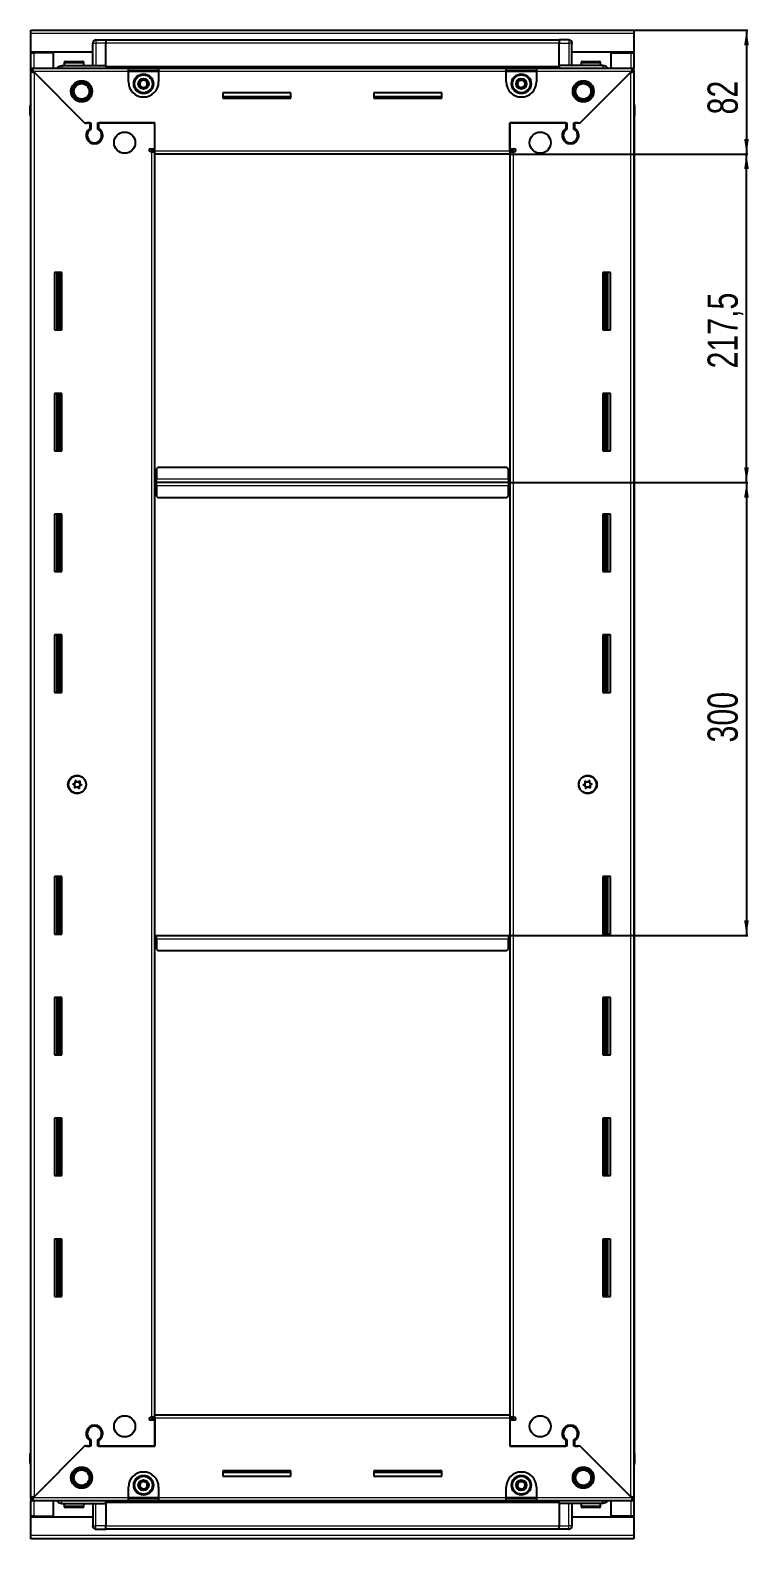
# Model space of a CAD drawing. Header units: millimetres. Extents: x 964 to 3696, y -1459 to 1339.
# Drawn here: x 3220 to 3696, y 194 to 1193 of the extents above; entities that cross this region are included whole.
import ezdxf

# ---------------------------------------------------------------- set-up
doc = ezdxf.new("R2010")
doc.units = ezdxf.units.MM
doc.layers.add('FORMAT', color=7, linetype='Continuous')
doc.styles.add('SLDTEXTSTYLE0', font='TXT', dxfattribs={"width": 0.75})
doc.dimstyles.new('SLDDIMSTYLE0', dxfattribs={"dimtxt": 20, "dimasz": 10, "dimexe": 0, "dimexo": 0.0625, "dimgap": 5, "dimtad": 2, "dimdec": 1, "dimrnd": 1e-09, "dimzin": 12, "dimdsep": 46, "dimtxsty": 'SLDTEXTSTYLE0', "dimsah": 1, "dimcen": 0.09, "dimadec": 0, "dimazin": 3, "dimtfac": 1, "dimtofl": 0, "dimtmove": 0, "dimatfit": 3, "dimfxl": 0, "dimfrac": 2, "dimtolj": 1, "dimtzin": 12, "dimarcsym": 0})

# ---------------------------------------------------------------- blocks, each defined once
blk = doc.blocks.new('_D_6')
at = {"layer": 'FORMAT'}
for p, q in [((3619.56, 1193.07), (3695.05, 1193.07)), ((3694.05, 1193.07), (3694.05, 1111.07)), ((3537.56, 1111.07), (3695.05, 1111.07))]:
    blk.add_line(p, q, dxfattribs=at)
for points in [[(3694.05, 1193.07), (3692.51, 1183.07), (3695.59, 1183.07)], [(3694.05, 1111.07), (3695.59, 1121.07), (3692.51, 1121.07)]]:
    blk.add_solid(points, dxfattribs=at)
at = {"layer": 'FORMAT', "insert": (3668.27, 1137.29), "char_height": 20, "attachment_point": 1, "rotation": 90, "style": 'SLDTEXTSTYLE0'}
blk.add_mtext('82', dxfattribs=at)
blk = doc.blocks.new('_D_7')
at = {"layer": 'FORMAT'}
for p, q in [((3537.56, 1111.07), (3695.05, 1111.07)), ((3694.05, 893.57), (3694.05, 1111.07)), ((3536.56, 893.57), (3695.05, 893.57))]:
    blk.add_line(p, q, dxfattribs=at)
for points in [[(3694.05, 1111.07), (3692.51, 1101.07), (3695.59, 1101.07)], [(3694.05, 893.57), (3695.59, 903.57), (3692.51, 903.57)]]:
    blk.add_solid(points, dxfattribs=at)
at = {"layer": 'FORMAT', "insert": (3668.27, 969.07), "char_height": 20, "attachment_point": 1, "rotation": 90, "style": 'SLDTEXTSTYLE0'}
blk.add_mtext('217,5', dxfattribs=at)
blk = doc.blocks.new('_D_8')
at = {"layer": 'FORMAT'}
for p, q in [((3536.56, 893.57), (3695.05, 893.57)), ((3694.05, 893.57), (3694.05, 593.57)), ((3536.56, 593.57), (3695.05, 593.57))]:
    blk.add_line(p, q, dxfattribs=at)
for points in [[(3694.05, 893.57), (3692.51, 883.57), (3695.59, 883.57)], [(3694.05, 593.57), (3695.59, 603.57), (3692.51, 603.57)]]:
    blk.add_solid(points, dxfattribs=at)
at = {"layer": 'FORMAT', "insert": (3668.27, 721.4), "char_height": 20, "attachment_point": 1, "rotation": 90, "style": 'SLDTEXTSTYLE0'}
blk.add_mtext('300', dxfattribs=at)

msp = doc.modelspace()

# ---------------------------------------------------------------- linework, layer by layer
at = {"color": 7, "linetype": 'Continuous', "lineweight": 25}
for p, q in [((3220.55, 1193.07), (3619.55, 1193.07)), ((3220.55, 1190.97), (3220.55, 1193.07)), ((3220.55, 1178.57), (3220.55, 1190.97)), ((3619.55, 1193.07), (3619.55, 1190.97)), ((3619.55, 1190.97), (3619.55, 1178.57)), ((3261.55, 1169.57), (3261.55, 1184.57)), ((3262.23, 1186.07), (3262.22, 1186.07)), ((3263.55, 1186.57), (3270.05, 1186.57)), ((3263.55, 1186.57), (3270.05, 1186.57)), ((3270.05, 1186.57), (3270.05, 1186.57)), ((3270.05, 1186.57), (3270.05, 1186.57)), ((3270.05, 1186.57), (3270.05, 1184.57)), ((3570.05, 1186.42), (3270.05, 1186.42)), ((3270.05, 1169.57), (3270.05, 1184.57)), ((3570.05, 1186.57), (3570.05, 1186.57)), ((3576.55, 1186.57), (3570.05, 1186.57)), ((3576.55, 1186.57), (3570.05, 1186.57)), ((3570.05, 1186.57), (3570.05, 1184.57)), ((3570.05, 1169.57), (3570.05, 1184.57)), ((3578.55, 1184.57), (3578.55, 1184.57)), ((3578.55, 1169.57), (3578.55, 1184.57)), ((3261.55, 1178.57), (3220.55, 1178.57)), ((3220.55, 1178.07), (3220.55, 1178.57)), ((3220.55, 1178.07), (3222.65, 1178.07)), ((3220.55, 1167.82), (3220.55, 1178.07)), ((3222.05, 1178.07), (3222.05, 1178.57)), ((3235.55, 1178.07), (3222.65, 1178.07)), ((3235.55, 1167.82), (3235.55, 1178.07)), ((3241.05, 1169.57), (3270.05, 1169.57)), ((3242.55, 1171.47), (3242.55, 1169.57)), ((3243.35, 1172.27), (3254.75, 1172.27)), ((3255.55, 1169.57), (3255.55, 1171.47)), ((3270.05, 1169.57), (3270.05, 1169.07)), ((3599.05, 1169.57), (3570.05, 1169.57)), ((3570.05, 1169.57), (3570.05, 1169.07)), ((3619.55, 1178.57), (3578.55, 1178.57)), ((3584.55, 1171.47), (3584.55, 1169.57)), ((3585.35, 1172.27), (3596.75, 1172.27)), ((3597.55, 1169.57), (3597.55, 1171.47)), ((3604.55, 1178.07), (3617.45, 1178.07)), ((3604.55, 1167.82), (3604.55, 1178.07)), ((3617.45, 1178.07), (3619.55, 1178.07)), ((3618.05, 1178.07), (3618.05, 1178.57)), ((3619.55, 1178.07), (3619.55, 1178.57)), ((3619.55, 1178.07), (3619.55, 1167.82)), ((3220.55, 1166.32), (3220.55, 1167.82)), ((3220.55, 1167.82), (3221.55, 1167.82)), ((3220.55, 1165.82), (3220.55, 1166.32)), ((3220.55, 1166.32), (3221.55, 1166.32)), ((3220.55, 221.32), (3220.55, 1165.82)), ((3222.05, 1165.82), (3220.55, 1165.82)), ((3221.55, 1167.82), (3285.05, 1167.82)), ((3221.55, 1166.32), (3221.55, 1167.82)), ((3222.15, 1165.72), (3256.05, 1131.82)), ((3256.75, 1131.12), (3222.65, 1165.22)), ((3270.05, 1168.42), (3570.05, 1168.42)), ((3285.05, 1165.72), (3285.05, 1167.82)), ((3285.05, 1167.82), (3305.05, 1167.82)), ((3285.05, 1166.32), (3305.05, 1166.32)), ((3285.05, 1158.82), (3285.05, 1165.72)), ((3305.05, 1167.82), (3535.05, 1167.82)), ((3305.05, 1167.82), (3305.05, 1165.72)), ((3305.05, 1165.72), (3305.05, 1158.82)), ((3535.05, 1165.72), (3535.05, 1167.82)), ((3535.05, 1167.82), (3555.05, 1167.82)), ((3535.05, 1166.32), (3555.05, 1166.32)), ((3535.05, 1158.82), (3535.05, 1165.72)), ((3555.05, 1167.82), (3618.55, 1167.82)), ((3555.05, 1167.82), (3555.05, 1165.72)), ((3555.05, 1165.72), (3555.05, 1158.82)), ((3617.45, 1165.22), (3583.35, 1131.12)), ((3584.05, 1131.82), (3617.95, 1165.72)), ((3618.05, 1165.82), (3619.55, 1165.82)), ((3618.55, 1166.32), (3618.55, 1167.82)), ((3618.55, 1167.82), (3619.55, 1167.82)), ((3618.55, 1166.32), (3619.55, 1166.32)), ((3619.55, 1166.32), (3619.55, 1167.82)), ((3619.55, 1166.32), (3619.55, 1165.82)), ((3619.55, 1165.82), (3619.55, 221.32)), ((3392.55, 1151.57), (3347.55, 1151.57)), ((3347.55, 1151.57), (3347.55, 1148.07)), ((3392.55, 1148.07), (3392.55, 1151.57)), ((3492.55, 1151.57), (3447.55, 1151.57)), ((3447.55, 1151.57), (3447.55, 1148.07)), ((3492.55, 1148.07), (3492.55, 1151.57)), ((3220.05, 1143.07), (3220.05, 1136.57)), ((3220.05, 1136.57), (3220.05, 1143.07)), ((3392.55, 1148.82), (3347.55, 1148.82)), ((3347.55, 1148.07), (3392.55, 1148.07)), ((3492.55, 1148.82), (3447.55, 1148.82)), ((3447.55, 1148.07), (3492.55, 1148.07)), ((3619.55, 1144.39), (3619.55, 1144.39)), ((3620.05, 1143.07), (3620.05, 1136.57)), ((3620.05, 1136.57), (3620.05, 1143.07)), ((3220.05, 1136.57), (3220.05, 1136.57)), ((3220.55, 1136.57), (3220.05, 1136.57)), ((3220.2, 1136.57), (3220.2, 250.57)), ((3256.05, 1131.82), (3260.25, 1131.82)), ((3257.45, 1131.82), (3256.75, 1131.12)), ((3259.55, 1131.82), (3257.45, 1131.82)), ((3259.55, 1131.82), (3259.55, 1127.93)), ((3260.25, 1131.82), (3260.25, 1127.53)), ((3264.85, 1131.82), (3302.55, 1131.82)), ((3264.85, 1127.53), (3264.85, 1131.82)), ((3265.55, 1127.93), (3265.55, 1131.82)), ((3302.55, 1131.82), (3265.55, 1131.82)), ((3302.55, 1113.17), (3302.55, 1131.82)), ((3302.55, 1114.57), (3302.55, 1131.82)), ((3537.55, 1131.82), (3575.25, 1131.82)), ((3537.55, 1113.17), (3537.55, 1131.82)), ((3537.55, 1131.82), (3537.55, 1114.57)), ((3574.55, 1131.82), (3537.55, 1131.82)), ((3574.55, 1131.82), (3574.55, 1127.93)), ((3575.25, 1131.82), (3575.25, 1127.53)), ((3579.85, 1131.82), (3584.05, 1131.82)), ((3579.85, 1127.53), (3579.85, 1131.82)), ((3582.65, 1131.82), (3580.55, 1131.82)), ((3580.55, 1127.93), (3580.55, 1131.82)), ((3583.35, 1131.12), (3582.65, 1131.82)), ((3619.55, 1136.57), (3620.05, 1136.57)), ((3619.9, 250.57), (3619.9, 1136.57)), ((3620.05, 1136.57), (3620.05, 1136.57)), ((3620.05, 1136.57), (3620.05, 1136.57)), ((3260.55, 1118.96), (3260.55, 1118.2)), ((3579.55, 1118.96), (3579.55, 1118.2)), ((3299.7, 1114.57), (3302.55, 1114.57)), ((3300.45, 1112.57), (3299.7, 1112.57)), ((3300.45, 1112.57), (3302.55, 1112.57)), ((3302.55, 1113.57), (3300.55, 1113.57)), ((3300.55, 1113.57), (3300.55, 1112.57)), ((3302.55, 1111.07), (3302.55, 1113.17)), ((3537.55, 1111.07), (3302.55, 1111.07)), ((3302.55, 276.07), (3302.55, 1111.07)), ((3537.55, 1114.57), (3540.4, 1114.57)), ((3539.55, 1113.57), (3537.55, 1113.57)), ((3537.55, 1113.17), (3537.55, 1111.07)), ((3537.55, 1112.57), (3539.65, 1112.57)), ((3537.55, 1111.07), (3537.55, 276.07)), ((3539.55, 1112.57), (3539.55, 1113.57)), ((3540.4, 1112.57), (3539.65, 1112.57)), ((3241.05, 1032.57), (3236.05, 1032.57)), ((3236.05, 1032.57), (3236.05, 994.57)), ((3238.2, 994.57), (3238.2, 1032.57)), ((3239.99, 994.57), (3239.99, 1032.57)), ((3240.02, 994.57), (3240.02, 1032.57)), ((3241.05, 994.57), (3241.05, 1032.57)), ((3599.05, 1032.57), (3599.05, 994.57)), ((3604.05, 1032.57), (3599.05, 1032.57)), ((3600.07, 1032.57), (3600.07, 994.57)), ((3600.11, 1032.57), (3600.11, 994.57)), ((3601.9, 1032.57), (3601.9, 994.57)), ((3604.05, 994.57), (3604.05, 1032.57)), ((3236.05, 994.57), (3241.05, 994.57)), ((3599.05, 994.57), (3604.05, 994.57)), ((3241.05, 952.57), (3236.05, 952.57)), ((3236.05, 952.57), (3236.05, 914.57)), ((3238.2, 914.57), (3238.2, 952.57)), ((3239.99, 914.57), (3239.99, 952.57)), ((3240.02, 914.57), (3240.02, 952.57)), ((3241.05, 914.57), (3241.05, 952.57)), ((3599.05, 952.57), (3599.05, 914.57)), ((3604.05, 952.57), (3599.05, 952.57)), ((3600.07, 952.57), (3600.07, 914.57)), ((3600.11, 952.57), (3600.11, 914.57)), ((3601.9, 952.57), (3601.9, 914.57)), ((3604.05, 914.57), (3604.05, 952.57)), ((3236.05, 914.57), (3241.05, 914.57)), ((3599.05, 914.57), (3604.05, 914.57)), ((3304.55, 903.57), (3303.55, 902.57)), ((3303.55, 902.57), (3303.55, 895.67)), ((3535.55, 903.57), (3304.55, 903.57)), ((3536.55, 902.57), (3535.55, 903.57)), ((3536.55, 895.67), (3536.55, 902.57)), ((3303.3, 893.57), (3302.55, 893.57)), ((3303.55, 896.42), (3303.3, 896.42)), ((3303.3, 896.42), (3303.3, 893.57)), ((3303.3, 893.57), (3303.3, 890.72)), ((3303.3, 890.72), (3303.55, 890.72)), ((3303.55, 893.57), (3303.55, 895.67)), ((3303.55, 891.47), (3303.55, 893.57)), ((3536.55, 893.57), (3303.55, 893.57)), ((3303.55, 891.47), (3303.55, 884.57)), ((3536.8, 896.42), (3536.55, 896.42)), ((3536.55, 895.67), (3536.55, 893.57)), ((3536.55, 893.57), (3536.55, 891.47)), ((3536.55, 884.57), (3536.55, 891.47)), ((3536.55, 890.72), (3536.8, 890.72)), ((3536.8, 893.57), (3536.8, 896.42)), ((3536.8, 890.72), (3536.8, 893.57)), ((3537.55, 893.57), (3536.8, 893.57)), ((3303.55, 884.57), (3304.55, 883.57)), ((3304.55, 883.57), (3535.55, 883.57)), ((3535.55, 883.57), (3536.55, 884.57)), ((3241.05, 872.57), (3236.05, 872.57)), ((3236.05, 872.57), (3236.05, 834.57)), ((3238.2, 834.57), (3238.2, 872.57)), ((3239.99, 834.57), (3239.99, 872.57)), ((3240.02, 834.57), (3240.02, 872.57)), ((3241.05, 834.57), (3241.05, 872.57)), ((3599.05, 872.57), (3599.05, 834.57)), ((3604.05, 872.57), (3599.05, 872.57)), ((3600.07, 872.57), (3600.07, 834.57)), ((3600.11, 872.57), (3600.11, 834.57)), ((3601.9, 872.57), (3601.9, 834.57)), ((3604.05, 834.57), (3604.05, 872.57)), ((3236.05, 834.57), (3241.05, 834.57)), ((3599.05, 834.57), (3604.05, 834.57)), ((3241.05, 792.57), (3236.05, 792.57)), ((3236.05, 792.57), (3236.05, 754.57)), ((3238.2, 754.57), (3238.2, 792.57)), ((3239.99, 754.57), (3239.99, 792.57)), ((3240.02, 754.57), (3240.02, 792.57)), ((3241.05, 754.57), (3241.05, 792.57)), ((3599.05, 792.57), (3599.05, 754.57)), ((3604.05, 792.57), (3599.05, 792.57)), ((3600.07, 792.57), (3600.07, 754.57)), ((3600.11, 792.57), (3600.11, 754.57)), ((3601.9, 792.57), (3601.9, 754.57)), ((3604.05, 754.57), (3604.05, 792.57)), ((3236.05, 754.57), (3241.05, 754.57)), ((3599.05, 754.57), (3604.05, 754.57)), ((3241.05, 632.57), (3236.05, 632.57)), ((3236.05, 632.57), (3236.05, 594.57)), ((3238.2, 594.57), (3238.2, 632.57)), ((3239.99, 594.57), (3239.99, 632.57)), ((3240.02, 594.57), (3240.02, 632.57)), ((3241.05, 594.57), (3241.05, 632.57)), ((3599.05, 632.57), (3599.05, 594.57)), ((3604.05, 632.57), (3599.05, 632.57)), ((3600.07, 632.57), (3600.07, 594.57)), ((3600.11, 632.57), (3600.11, 594.57)), ((3601.9, 632.57), (3601.9, 594.57)), ((3604.05, 594.57), (3604.05, 632.57)), ((3236.05, 594.57), (3241.05, 594.57)), ((3302.55, 593.57), (3303.3, 593.57)), ((3303.3, 593.57), (3303.3, 590.72)), ((3303.3, 590.72), (3303.55, 590.72)), ((3303.55, 591.47), (3303.55, 593.57)), ((3303.55, 593.57), (3536.55, 593.57)), ((3303.55, 591.47), (3303.55, 584.57)), ((3536.55, 593.57), (3536.55, 591.47)), ((3536.55, 584.57), (3536.55, 591.47)), ((3536.55, 590.72), (3536.8, 590.72)), ((3536.8, 590.72), (3536.8, 593.57)), ((3536.8, 593.57), (3537.55, 593.57)), ((3599.05, 594.57), (3604.05, 594.57)), ((3303.55, 584.57), (3304.55, 583.57)), ((3304.55, 583.57), (3535.55, 583.57)), ((3535.55, 583.57), (3536.55, 584.57)), ((3241.05, 552.57), (3236.05, 552.57)), ((3236.05, 552.57), (3236.05, 514.57)), ((3238.2, 514.57), (3238.2, 552.57)), ((3239.99, 514.57), (3239.99, 552.57)), ((3240.02, 514.57), (3240.02, 552.57)), ((3241.05, 514.57), (3241.05, 552.57)), ((3599.05, 552.57), (3599.05, 514.57)), ((3604.05, 552.57), (3599.05, 552.57)), ((3600.07, 552.57), (3600.07, 514.57)), ((3600.11, 552.57), (3600.11, 514.57)), ((3601.9, 552.57), (3601.9, 514.57)), ((3604.05, 514.57), (3604.05, 552.57)), ((3236.05, 514.57), (3241.05, 514.57)), ((3599.05, 514.57), (3604.05, 514.57)), ((3241.05, 472.57), (3236.05, 472.57)), ((3236.05, 472.57), (3236.05, 434.57)), ((3238.2, 434.57), (3238.2, 472.57)), ((3239.99, 434.57), (3239.99, 472.57)), ((3240.02, 434.57), (3240.02, 472.57)), ((3241.05, 434.57), (3241.05, 472.57)), ((3599.05, 472.57), (3599.05, 434.57)), ((3604.05, 472.57), (3599.05, 472.57)), ((3600.07, 472.57), (3600.07, 434.57)), ((3600.11, 472.57), (3600.11, 434.57)), ((3601.9, 472.57), (3601.9, 434.57)), ((3604.05, 434.57), (3604.05, 472.57)), ((3236.05, 434.57), (3241.05, 434.57)), ((3599.05, 434.57), (3604.05, 434.57)), ((3241.05, 392.57), (3236.05, 392.57)), ((3236.05, 392.57), (3236.05, 354.57)), ((3238.2, 354.57), (3238.2, 392.57)), ((3239.99, 354.57), (3239.99, 392.57)), ((3240.02, 354.57), (3240.02, 392.57)), ((3241.05, 354.57), (3241.05, 392.57)), ((3599.05, 392.57), (3599.05, 354.57)), ((3604.05, 392.57), (3599.05, 392.57)), ((3600.07, 392.57), (3600.07, 354.57)), ((3600.11, 392.57), (3600.11, 354.57)), ((3601.9, 392.57), (3601.9, 354.57)), ((3604.05, 354.57), (3604.05, 392.57)), ((3236.05, 354.57), (3241.05, 354.57)), ((3599.05, 354.57), (3604.05, 354.57)), ((3299.7, 274.57), (3300.45, 274.57)), ((3302.55, 272.57), (3299.7, 272.57)), ((3302.55, 274.57), (3300.45, 274.57)), ((3300.55, 274.57), (3300.55, 273.57)), ((3300.55, 273.57), (3302.55, 273.57)), ((3302.55, 273.97), (3302.55, 276.07)), ((3302.55, 276.07), (3537.55, 276.07)), ((3302.55, 273.97), (3302.55, 255.32)), ((3302.55, 255.32), (3302.55, 272.57)), ((3537.55, 276.07), (3537.55, 273.97)), ((3539.65, 274.57), (3537.55, 274.57)), ((3537.55, 273.97), (3537.55, 255.32)), ((3537.55, 273.57), (3539.55, 273.57)), ((3537.55, 272.57), (3537.55, 255.32)), ((3540.4, 272.57), (3537.55, 272.57)), ((3539.55, 273.57), (3539.55, 274.57)), ((3539.65, 274.57), (3540.4, 274.57)), ((3260.55, 268.94), (3260.55, 268.18)), ((3579.55, 268.94), (3579.55, 268.18)), ((3220.05, 244.07), (3220.05, 250.57)), ((3220.05, 250.57), (3220.05, 250.57)), ((3220.05, 250.57), (3220.05, 250.57)), ((3220.05, 250.57), (3220.05, 244.07)), ((3220.55, 250.57), (3220.05, 250.57)), ((3256.05, 255.32), (3222.15, 221.42)), ((3222.65, 221.92), (3256.75, 256.02)), ((3260.25, 255.32), (3256.05, 255.32)), ((3256.75, 256.02), (3257.45, 255.32)), ((3257.45, 255.32), (3259.55, 255.32)), ((3259.55, 259.21), (3259.55, 255.32)), ((3260.25, 259.61), (3260.25, 255.32)), ((3264.85, 255.32), (3264.85, 259.61)), ((3302.55, 255.32), (3264.85, 255.32)), ((3265.55, 255.32), (3265.55, 259.21)), ((3265.55, 255.32), (3302.55, 255.32)), ((3575.25, 255.32), (3537.55, 255.32)), ((3537.55, 255.32), (3574.55, 255.32)), ((3574.55, 259.21), (3574.55, 255.32)), ((3575.25, 259.61), (3575.25, 255.32)), ((3579.85, 255.32), (3579.85, 259.61)), ((3584.05, 255.32), (3579.85, 255.32)), ((3580.55, 255.32), (3580.55, 259.21)), ((3580.55, 255.32), (3582.65, 255.32)), ((3582.65, 255.32), (3583.35, 256.02)), ((3583.35, 256.02), (3617.45, 221.92)), ((3617.95, 221.42), (3584.05, 255.32)), ((3619.55, 250.57), (3620.05, 250.57)), ((3620.05, 250.57), (3620.05, 250.57)), ((3620.05, 244.07), (3620.05, 250.57)), ((3620.05, 250.57), (3620.05, 244.07)), ((3220.55, 242.75), (3220.55, 242.75)), ((3392.55, 239.07), (3347.55, 239.07)), ((3347.55, 239.07), (3347.55, 235.57)), ((3347.55, 238.32), (3392.55, 238.32)), ((3347.55, 235.57), (3392.55, 235.57)), ((3392.55, 235.57), (3392.55, 239.07)), ((3492.55, 239.07), (3447.55, 239.07)), ((3447.55, 239.07), (3447.55, 235.57)), ((3447.55, 238.32), (3492.55, 238.32)), ((3447.55, 235.57), (3492.55, 235.57)), ((3492.55, 235.57), (3492.55, 239.07)), ((3220.55, 220.82), (3220.55, 221.32)), ((3222.05, 221.32), (3220.55, 221.32)), ((3220.55, 220.82), (3220.55, 219.32)), ((3221.55, 220.82), (3220.55, 220.82)), ((3221.55, 220.82), (3221.55, 219.32)), ((3285.05, 221.42), (3285.05, 228.32)), ((3285.05, 219.32), (3285.05, 221.42)), ((3305.05, 220.82), (3285.05, 220.82)), ((3305.05, 228.32), (3305.05, 221.42)), ((3305.05, 221.42), (3305.05, 219.32)), ((3535.05, 221.42), (3535.05, 228.32)), ((3535.05, 219.32), (3535.05, 221.42)), ((3555.05, 220.82), (3535.05, 220.82)), ((3555.05, 228.32), (3555.05, 221.42)), ((3555.05, 221.42), (3555.05, 219.32)), ((3618.05, 221.32), (3619.55, 221.32)), ((3618.55, 220.82), (3618.55, 219.32)), ((3619.55, 220.82), (3618.55, 220.82)), ((3619.55, 221.32), (3619.55, 220.82)), ((3619.55, 220.82), (3619.55, 219.32)), ((3220.55, 209.07), (3220.55, 219.32)), ((3221.55, 219.32), (3220.55, 219.32)), ((3285.05, 219.32), (3221.55, 219.32)), ((3235.55, 209.07), (3235.55, 219.32)), ((3241.05, 217.57), (3270.05, 217.57)), ((3242.55, 217.57), (3242.55, 215.67)), ((3247.12, 214.87), (3243.35, 214.87)), ((3254.75, 214.87), (3247.12, 214.87)), ((3255.55, 215.67), (3255.55, 217.57)), ((3261.55, 217.57), (3261.55, 202.57)), ((3570.05, 218.72), (3270.05, 218.72)), ((3270.05, 217.57), (3270.05, 218.07)), ((3270.05, 217.57), (3270.05, 202.57)), ((3305.05, 219.32), (3285.05, 219.32)), ((3535.05, 219.32), (3305.05, 219.32)), ((3555.05, 219.32), (3535.05, 219.32)), ((3618.55, 219.32), (3555.05, 219.32)), ((3570.05, 217.57), (3570.05, 218.07)), ((3599.05, 217.57), (3570.05, 217.57)), ((3570.05, 217.57), (3570.05, 202.57)), ((3578.55, 217.57), (3578.55, 202.57)), ((3584.55, 217.57), (3584.55, 215.67)), ((3592.34, 214.87), (3585.35, 214.87)), ((3596.75, 214.87), (3592.34, 214.87)), ((3597.55, 215.67), (3597.55, 217.57)), ((3604.55, 209.07), (3604.55, 219.32)), ((3619.55, 219.32), (3618.55, 219.32)), ((3619.55, 219.32), (3619.55, 209.07)), ((3222.65, 209.07), (3220.55, 209.07)), ((3220.55, 208.57), (3220.55, 209.07)), ((3220.55, 196.17), (3220.55, 208.57)), ((3220.55, 208.57), (3261.55, 208.57)), ((3222.05, 208.57), (3222.05, 209.07)), ((3222.65, 209.07), (3235.55, 209.07)), ((3261.55, 202.57), (3261.55, 202.57)), ((3263.55, 200.57), (3270.05, 200.57)), ((3263.55, 200.57), (3270.05, 200.57)), ((3270.05, 200.57), (3270.05, 202.57)), ((3270.05, 200.72), (3570.05, 200.72)), ((3270.05, 200.57), (3270.05, 200.57)), ((3570.05, 200.57), (3570.05, 202.57)), ((3576.55, 200.57), (3570.05, 200.57)), ((3570.05, 200.57), (3570.05, 200.57)), ((3570.05, 200.57), (3570.05, 200.57)), ((3576.55, 200.57), (3570.05, 200.57)), ((3577.87, 201.07), (3577.87, 201.07)), ((3578.55, 208.57), (3619.55, 208.57)), ((3617.45, 209.07), (3604.55, 209.07)), ((3619.55, 209.07), (3617.45, 209.07)), ((3618.05, 208.57), (3618.05, 209.07)), ((3619.55, 208.57), (3619.55, 209.07)), ((3619.55, 208.57), (3619.55, 196.17)), ((3220.55, 194.07), (3220.55, 196.17)), ((3619.55, 194.07), (3220.55, 194.07)), ((3619.55, 196.17), (3619.55, 194.07))]:
    msp.add_line(p, q, dxfattribs=at)
at = {"color": 8, "linetype": 'Continuous', "lineweight": 18}
for p, q in [((3619.55, 1190.97), (3220.55, 1190.97)), ((3261.55, 1184.57), (3263.55, 1184.57)), ((3263.55, 1186.57), (3263.55, 1184.57)), ((3263.55, 1184.57), (3263.55, 1169.57)), ((3270.05, 1184.57), (3263.55, 1184.57)), ((3570.05, 1184.42), (3270.05, 1184.42)), ((3570.05, 1184.57), (3576.55, 1184.57)), ((3576.55, 1186.57), (3576.55, 1184.57)), ((3576.55, 1184.57), (3576.55, 1169.57)), ((3578.55, 1184.57), (3576.55, 1184.57)), ((3222.65, 1178.07), (3222.65, 1178.57)), ((3222.65, 1167.82), (3222.65, 1178.07)), ((3242.55, 1171.47), (3255.55, 1171.47)), ((3570.05, 1169.07), (3270.05, 1169.07)), ((3584.55, 1171.47), (3597.55, 1171.47)), ((3617.45, 1178.57), (3617.45, 1178.07)), ((3617.45, 1178.07), (3617.45, 1167.82)), ((3285.05, 1165.72), (3222.15, 1165.72)), ((3222.65, 1165.22), (3222.65, 221.92)), ((3570.05, 1167.84), (3270.05, 1167.84)), ((3285.05, 1165.72), (3305.05, 1165.72)), ((3535.05, 1165.72), (3305.05, 1165.72)), ((3535.05, 1165.72), (3555.05, 1165.72)), ((3617.95, 1165.72), (3555.05, 1165.72)), ((3617.45, 221.92), (3617.45, 1165.22)), ((3220.55, 1143.07), (3220.05, 1143.07)), ((3619.55, 1143.07), (3620.05, 1143.07)), ((3300.45, 274.57), (3300.45, 1112.57)), ((3302.55, 1113.17), (3537.55, 1113.17)), ((3539.65, 1112.57), (3539.65, 274.57)), ((3237.55, 1032.57), (3237.55, 994.57)), ((3238.78, 1032.57), (3238.78, 994.57)), ((3601.31, 994.57), (3601.31, 1032.57)), ((3602.55, 994.57), (3602.55, 1032.57)), ((3237.55, 952.57), (3237.55, 914.57)), ((3238.78, 952.57), (3238.78, 914.57)), ((3601.31, 914.57), (3601.31, 952.57)), ((3602.55, 914.57), (3602.55, 952.57)), ((3536.55, 895.67), (3303.55, 895.67)), ((3303.55, 891.47), (3536.55, 891.47)), ((3237.55, 872.57), (3237.55, 834.57)), ((3238.78, 872.57), (3238.78, 834.57)), ((3601.31, 834.57), (3601.31, 872.57)), ((3602.55, 834.57), (3602.55, 872.57)), ((3237.55, 792.57), (3237.55, 754.57)), ((3238.78, 792.57), (3238.78, 754.57)), ((3601.31, 754.57), (3601.31, 792.57)), ((3602.55, 754.57), (3602.55, 792.57)), ((3237.55, 632.57), (3237.55, 594.57)), ((3238.78, 632.57), (3238.78, 594.57)), ((3601.31, 594.57), (3601.31, 632.57)), ((3602.55, 594.57), (3602.55, 632.57)), ((3303.55, 591.47), (3536.55, 591.47)), ((3237.55, 552.57), (3237.55, 514.57)), ((3238.78, 552.57), (3238.78, 514.57)), ((3601.31, 514.57), (3601.31, 552.57)), ((3602.55, 514.57), (3602.55, 552.57)), ((3237.55, 472.57), (3237.55, 434.57)), ((3238.78, 472.57), (3238.78, 434.57)), ((3601.31, 434.57), (3601.31, 472.57)), ((3602.55, 434.57), (3602.55, 472.57)), ((3237.55, 392.57), (3237.55, 354.57)), ((3238.78, 392.57), (3238.78, 354.57)), ((3601.31, 354.57), (3601.31, 392.57)), ((3602.55, 354.57), (3602.55, 392.57)), ((3537.55, 273.97), (3302.55, 273.97)), ((3220.55, 244.07), (3220.05, 244.07)), ((3619.55, 244.07), (3620.05, 244.07)), ((3222.15, 221.42), (3285.05, 221.42)), ((3305.05, 221.42), (3285.05, 221.42)), ((3305.05, 221.42), (3535.05, 221.42)), ((3555.05, 221.42), (3535.05, 221.42)), ((3555.05, 221.42), (3617.95, 221.42)), ((3222.65, 209.07), (3222.65, 219.32)), ((3246.85, 215.67), (3242.55, 215.67)), ((3255.55, 215.67), (3246.85, 215.67)), ((3263.55, 202.57), (3263.55, 217.57)), ((3270.05, 219.31), (3570.05, 219.31)), ((3270.05, 218.07), (3570.05, 218.07)), ((3576.55, 202.57), (3576.55, 217.57)), ((3592.52, 215.67), (3584.55, 215.67)), ((3597.55, 215.67), (3592.52, 215.67)), ((3617.45, 219.32), (3617.45, 209.07)), ((3222.65, 208.57), (3222.65, 209.07)), ((3261.55, 202.57), (3263.55, 202.57)), ((3270.05, 202.57), (3263.55, 202.57)), ((3263.55, 200.57), (3263.55, 202.57)), ((3270.05, 202.72), (3570.05, 202.72)), ((3570.05, 202.57), (3576.55, 202.57)), ((3578.55, 202.57), (3576.55, 202.57)), ((3576.55, 200.57), (3576.55, 202.57)), ((3617.45, 209.07), (3617.45, 208.57)), ((3619.55, 196.17), (3220.55, 196.17))]:
    msp.add_line(p, q, dxfattribs=at)
at = {"color": 7, "linetype": 'Continuous', "lineweight": 25, "flags": 128}
for points in [[(3578.4, 1185.32), (3578.51, 1184.96), (3578.55, 1184.57)], [(3261.69, 201.82), (3261.59, 202.18), (3261.55, 202.57)]]:
    msp.add_lwpolyline(points, dxfattribs=at)
at = {"color": 7, "linetype": 'Continuous', "lineweight": 25}
for centre, radius in [((3254.05, 1152.57), 7), ((3295.05, 1157.57), 6.5), ((3295.05, 1157.57), 3.46), ((3545.05, 1157.57), 6.5), ((3545.05, 1157.57), 3.46), ((3586.05, 1152.57), 7), ((3254.05, 1152.57), 6.03), ((3254.05, 1152.57), 5.1), ((3586.05, 1152.57), 6.03), ((3586.05, 1152.57), 5.1), ((3282.55, 1118.57), 7), ((3557.55, 1118.57), 7), ((3251.05, 693.57), 6), ((3251.2, 693.57), 5.79), ((3589.05, 693.57), 6), ((3588.9, 693.57), 5.79), ((3251.2, 693.57), 1.85), ((3588.9, 693.57), 1.85), ((3282.55, 268.57), 7), ((3557.55, 268.57), 7), ((3254.05, 234.57), 7), ((3254.05, 234.57), 6.03), ((3586.05, 234.57), 7), ((3586.05, 234.57), 6.03), ((3254.05, 234.57), 5.1), ((3295.05, 229.57), 6.5), ((3295.05, 229.57), 3.46), ((3545.05, 229.57), 6.5), ((3545.05, 229.57), 3.46), ((3586.05, 234.57), 5.1)]:
    msp.add_circle(centre, radius, dxfattribs=at)
at = {"color": 8, "linetype": 'Continuous', "lineweight": 18}
for centre in [(3295.05, 1157.57), (3545.05, 1157.57), (3295.05, 229.57), (3545.05, 229.57)]:
    msp.add_circle(centre, 5.7, dxfattribs=at)
at = {"color": 7, "linetype": 'Continuous', "lineweight": 25}
for centre, radius, start, end in [((3263.55, 1184.57), 2, 90, 180), ((3263.55, 1184.57), 2, 123.94202, 131.40962), ((3263.55, 1184.57), 2, 90, 108.58003), ((3576.55, 1184.57), 2, 0, 90), ((3243.35, 1171.47), 0.8, 90, 180), ((3254.75, 1171.47), 0.8, 0, 90), ((3261.35, 1169.77), 0.2, 270, 0), ((3578.75, 1169.77), 0.2, 180, 270), ((3585.35, 1171.47), 0.8, 90, 180), ((3596.75, 1171.47), 0.8, 0, 90), ((3295.05, 1157.57), 2.5, 134.01559, 194.01559), ((3295.05, 1157.57), 2.5, 74.01559, 134.01559), ((3295.05, 1157.57), 2.5, 14.01559, 74.01559), ((3545.05, 1157.57), 2.5, 100.11158, 160.11158), ((3545.05, 1157.57), 2.5, 40.11158, 100.11158), ((3545.05, 1157.57), 2.5, 340.11158, 40.11158), ((3295.05, 1158.82), 10, 180, 270), ((3295.05, 1157.57), 2.5, 194.01559, 254.01559), ((3295.05, 1157.57), 2.5, 254.01559, 314.01559), ((3295.05, 1158.82), 10, 270, 0), ((3295.05, 1157.57), 2.5, 314.01559, 14.01559), ((3545.05, 1158.82), 10, 180, 270), ((3545.05, 1157.57), 2.5, 160.11158, 220.11158), ((3545.05, 1157.57), 2.5, 220.11158, 280.11158), ((3545.05, 1158.82), 10, 270, 0), ((3545.05, 1157.57), 2.5, 280.11158, 340.11158), ((3222.05, 1143.07), 2, 138.59038, 180), ((3618.05, 1143.07), 2, 33.78451, 41.40962), ((3618.05, 1143.07), 2, 0, 41.40962), ((3618.05, 1143.07), 2, 360, 19.56674), ((3262.55, 1123.32), 5.5, 123.05573, 56.94427), ((3262.55, 1123.32), 4.8, 118.63099, 61.36901), ((3577.55, 1123.32), 5.5, 123.05573, 56.94427), ((3577.55, 1123.32), 4.8, 118.63099, 61.36901), ((3299.7, 1113.57), 1, 90, 270), ((3540.4, 1113.57), 1, 270, 90), ((3299.7, 273.57), 1, 90, 270), ((3540.4, 273.57), 1, 270, 90), ((3262.55, 263.82), 5.5, 303.05573, 236.94427), ((3262.55, 263.82), 4.8, 298.63099, 241.36901), ((3577.55, 263.82), 5.5, 303.05573, 236.94427), ((3577.55, 263.82), 4.8, 298.63099, 241.36901), ((3222.05, 244.07), 2, 180, 198.58003), ((3222.05, 244.07), 2, 180, 221.40962), ((3222.05, 244.07), 2, 213.94202, 221.40962), ((3618.05, 244.07), 2, 318.59038, 0), ((3295.05, 228.32), 10, 90, 180), ((3295.05, 229.57), 2.5, 127.47401, 187.47401), ((3295.05, 229.57), 2.5, 67.47401, 127.47401), ((3295.05, 228.32), 10, 0, 90), ((3295.05, 229.57), 2.5, 7.47401, 67.47401), ((3295.05, 229.57), 2.5, 307.47401, 7.47401), ((3545.05, 228.32), 10, 90, 180), ((3545.05, 229.57), 2.5, 147.04236, 207.04236), ((3545.05, 229.57), 2.5, 87.04236, 147.04236), ((3545.05, 228.32), 10, 0, 90), ((3545.05, 229.57), 2.5, 27.04236, 87.04236), ((3545.05, 229.57), 2.5, 327.04236, 27.04236), ((3295.05, 229.57), 2.5, 187.47401, 247.47401), ((3295.05, 229.57), 2.5, 247.47401, 307.47401), ((3545.05, 229.57), 2.5, 207.04236, 267.04236), ((3545.05, 229.57), 2.5, 267.04236, 327.04236), ((3243.35, 215.67), 0.8, 180, 270), ((3254.75, 215.67), 0.8, 270, 360), ((3261.35, 217.37), 0.2, 0, 90), ((3578.75, 217.37), 0.2, 90, 180), ((3585.35, 215.67), 0.8, 180, 270), ((3596.75, 215.67), 0.8, 270, 360), ((3263.55, 202.57), 2, 180, 270), ((3576.55, 202.57), 2, 270, 0), ((3576.55, 202.57), 2, 270, 288.58003), ((3576.55, 202.57), 2, 303.94202, 311.40962)]:
    msp.add_arc(centre, radius, start, end, dxfattribs=at)
for points, knots in [([(3237.83, 1167.82), (3237.95, 1168.02), (3238.34, 1168.67), (3239.49, 1169.38), (3240.53, 1169.51), (3241.05, 1169.57)], [0, 0, 0, 0, 0.18225, 0.591125, 1, 1, 1, 1]), ([(3270.05, 1169.57), (3270.05, 1169.53), (3270.05, 1169.46), (3270.05, 1168.84), (3270.05, 1168.28), (3270.05, 1167.91), (3270.05, 1167.9)], [0, 0, 0, 0, 0.330266, 0.660532, 0.990799, 1, 1, 1, 1]), ([(3570.05, 1169.57), (3570.05, 1169.53), (3570.05, 1169.46), (3570.05, 1168.84), (3570.05, 1168.28), (3570.05, 1167.91), (3570.05, 1167.9)], [0, 0, 0, 0, 0.330266, 0.660532, 0.990799, 1, 1, 1, 1]), ([(3602.26, 1167.82), (3602.14, 1168.02), (3601.76, 1168.67), (3600.6, 1169.38), (3599.57, 1169.51), (3599.05, 1169.57)], [0, 0, 0, 0, 0.1822499, 0.5911249, 1, 1, 1, 1]), ([(3220.55, 1165.82), (3220.57, 1165.78), (3220.63, 1165.69), (3221.02, 1165.55), (3221.58, 1165.42), (3222.16, 1165.31), (3222.52, 1165.24), (3222.65, 1165.22)], [0, 0, 0, 0, 0.230255, 0.448522, 0.666786, 0.88505, 1, 1, 1, 1]), ([(3222.15, 1165.72), (3222.1, 1165.97), (3222.01, 1166.47), (3221.88, 1167.11), (3221.75, 1167.57), (3221.64, 1167.79), (3221.57, 1167.81), (3221.55, 1167.82)], [0, 0, 0, 0, 0.230255, 0.448522, 0.666786, 0.88505, 1, 1, 1, 1]), ([(3292.27, 1158.37), (3292.64, 1158.72), (3293.34, 1159.39), (3294.03, 1160.06), (3294.35, 1160.37)], [0, 0, 0, 0, 0.5346859, 1, 1, 1, 1]), ([(3294.35, 1160.37), (3294.84, 1160.23), (3295.77, 1159.96), (3296.69, 1159.7), (3297.12, 1159.58)], [0, 0, 0, 0, 0.5346859, 1, 1, 1, 1]), ([(3297.12, 1159.58), (3297.15, 1159.46), (3297.3, 1158.87), (3297.54, 1157.91), (3297.74, 1157.11), (3297.82, 1156.78)], [0, 0, 0, 0, 0.133125, 0.637099, 1, 1, 1, 1]), ([(3542.21, 1157.06), (3542.25, 1157.18), (3542.45, 1157.74), (3542.79, 1158.68), (3543.07, 1159.45), (3543.19, 1159.78)], [0, 0, 0, 0, 0.1331247, 0.6370994, 1, 1, 1, 1]), ([(3543.19, 1159.78), (3543.7, 1159.87), (3544.65, 1160.04), (3545.59, 1160.21), (3546.03, 1160.29)], [0, 0, 0, 0, 0.5346859, 1, 1, 1, 1]), ([(3546.03, 1160.29), (3546.36, 1159.89), (3546.98, 1159.15), (3547.6, 1158.42), (3547.89, 1158.08)], [0, 0, 0, 0, 0.534686, 1, 1, 1, 1]), ([(3617.45, 1165.22), (3617.7, 1165.27), (3618.19, 1165.36), (3618.84, 1165.49), (3619.3, 1165.62), (3619.52, 1165.73), (3619.54, 1165.8), (3619.55, 1165.82)], [0, 0, 0, 0, 0.230255, 0.448522, 0.666786, 0.88505, 1, 1, 1, 1]), ([(3618.55, 1167.82), (3618.5, 1167.79), (3618.41, 1167.74), (3618.28, 1167.35), (3618.15, 1166.79), (3618.04, 1166.21), (3617.97, 1165.85), (3617.95, 1165.72)], [0, 0, 0, 0, 0.230255, 0.448522, 0.666786, 0.88505, 1, 1, 1, 1]), ([(3292.97, 1155.57), (3292.89, 1155.9), (3292.69, 1156.7), (3292.45, 1157.66), (3292.3, 1158.24), (3292.27, 1158.37)], [0, 0, 0, 0, 0.362901, 0.866875, 1, 1, 1, 1]), ([(3295.75, 1154.77), (3295.25, 1154.91), (3294.32, 1155.18), (3293.4, 1155.44), (3292.97, 1155.57)], [0, 0, 0, 0, 0.534686, 1, 1, 1, 1]), ([(3297.82, 1156.78), (3297.45, 1156.42), (3296.76, 1155.75), (3296.07, 1155.08), (3295.75, 1154.77)], [0, 0, 0, 0, 0.534686, 1, 1, 1, 1]), ([(3544.07, 1154.86), (3543.73, 1155.25), (3543.11, 1155.99), (3542.49, 1156.72), (3542.21, 1157.06)], [0, 0, 0, 0, 0.5346859, 1, 1, 1, 1]), ([(3546.91, 1155.36), (3546.4, 1155.27), (3545.45, 1155.1), (3544.51, 1154.93), (3544.07, 1154.86)], [0, 0, 0, 0, 0.534686, 1, 1, 1, 1]), ([(3547.89, 1158.08), (3547.77, 1157.75), (3547.49, 1156.98), (3547.15, 1156.04), (3546.95, 1155.48), (3546.91, 1155.36)], [0, 0, 0, 0, 0.362901, 0.866875, 1, 1, 1, 1]), ([(3252.83, 695.84), (3252.82, 695.85), (3252.8, 695.86), (3252.74, 695.86), (3252.6, 695.82), (3252.26, 695.64), (3251.77, 695.4), (3251.14, 695.44), (3250.7, 695.71), (3250.4, 695.96), (3250.2, 696.1), (3250.11, 696.13), (3250.07, 696.13), (3250.04, 696.12), (3250.02, 696.1), (3249.98, 696.04), (3249.94, 695.77), (3249.93, 695.3), (3249.76, 694.61), (3249.16, 694.22), (3248.71, 694.07), (3248.47, 693.94), (3248.43, 693.89), (3248.41, 693.86), (3248.41, 693.83), (3248.42, 693.8), (3248.45, 693.76), (3248.51, 693.7), (3248.69, 693.57), (3249.01, 693.36), (3249.41, 693.03), (3249.64, 692.45), (3249.57, 691.91), (3249.51, 691.52), (3249.52, 691.37), (3249.54, 691.32), (3249.56, 691.3), (3249.6, 691.28), (3249.66, 691.28), (3249.79, 691.33), (3250.14, 691.5), (3250.62, 691.74), (3251.26, 691.7), (3251.69, 691.43), (3252, 691.19), (3252.19, 691.05), (3252.28, 691.01), (3252.32, 691.01), (3252.36, 691.02), (3252.38, 691.04), (3252.41, 691.1), (3252.46, 691.37), (3252.46, 691.84), (3252.64, 692.53), (3253.24, 692.92), (3253.69, 693.07), (3253.92, 693.2), (3253.97, 693.25), (3253.98, 693.28), (3253.98, 693.31), (3253.97, 693.35), (3253.95, 693.38), (3253.89, 693.44), (3253.71, 693.57), (3253.39, 693.78), (3252.99, 694.11), (3252.75, 694.7), (3252.83, 695.23), (3252.88, 695.62), (3252.88, 695.77), (3252.86, 695.82), (3252.84, 695.84), (3252.83, 695.84)], [0, 0, 0, 0, 0.002009, 0.00442, 0.009365, 0.025528, 0.067705, 0.095786, 0.124646, 0.150342, 0.160519, 0.163394, 0.165697, 0.167245, 0.168874, 0.17077, 0.178606, 0.211994, 0.249994, 0.287995, 0.321383, 0.329219, 0.331115, 0.332744, 0.334292, 0.336217, 0.338535, 0.341318, 0.349662, 0.375358, 0.404217, 0.432298, 0.474475, 0.490639, 0.496669, 0.49844, 0.5, 0.502009, 0.50442, 0.509365, 0.525528, 0.567705, 0.595786, 0.624646, 0.650342, 0.660519, 0.663394, 0.665697, 0.667245, 0.668874, 0.67077, 0.678606, 0.711994, 0.749994, 0.787995, 0.821383, 0.829219, 0.831115, 0.832744, 0.834292, 0.836217, 0.838535, 0.841318, 0.849662, 0.875358, 0.904217, 0.932298, 0.974475, 0.990639, 0.996669, 0.99844, 1, 1, 1, 1]), ([(3587.26, 695.84), (3587.25, 695.83), (3587.23, 695.81), (3587.22, 695.76), (3587.21, 695.61), (3587.27, 695.23), (3587.34, 694.7), (3587.11, 694.11), (3586.71, 693.78), (3586.38, 693.57), (3586.19, 693.43), (3586.13, 693.35), (3586.11, 693.31), (3586.11, 693.28), (3586.13, 693.25), (3586.17, 693.2), (3586.41, 693.07), (3586.86, 692.92), (3587.46, 692.53), (3587.63, 691.84), (3587.64, 691.37), (3587.68, 691.1), (3587.72, 691.04), (3587.74, 691.02), (3587.77, 691.01), (3587.8, 691.01), (3587.85, 691.03), (3587.92, 691.06), (3588.1, 691.19), (3588.4, 691.43), (3588.84, 691.7), (3589.47, 691.74), (3589.96, 691.5), (3590.31, 691.32), (3590.45, 691.28), (3590.51, 691.29), (3590.54, 691.3), (3590.56, 691.33), (3590.58, 691.38), (3590.58, 691.53), (3590.53, 691.91), (3590.45, 692.45), (3590.69, 693.03), (3591.09, 693.36), (3591.41, 693.58), (3591.61, 693.72), (3591.67, 693.79), (3591.68, 693.83), (3591.68, 693.86), (3591.67, 693.89), (3591.62, 693.94), (3591.39, 694.07), (3590.94, 694.22), (3590.34, 694.61), (3590.16, 695.3), (3590.16, 695.77), (3590.11, 696.04), (3590.08, 696.1), (3590.06, 696.12), (3590.03, 696.13), (3589.99, 696.13), (3589.95, 696.12), (3589.88, 696.08), (3589.69, 695.95), (3589.39, 695.71), (3588.96, 695.44), (3588.32, 695.4), (3587.84, 695.64), (3587.49, 695.82), (3587.35, 695.86), (3587.29, 695.86), (3587.27, 695.85), (3587.26, 695.84)], [0, 0, 0, 0, 0.002009, 0.00442, 0.009365, 0.025528, 0.067705, 0.095786, 0.124646, 0.150342, 0.160519, 0.163394, 0.165697, 0.167245, 0.168874, 0.17077, 0.178606, 0.211994, 0.249994, 0.287995, 0.321383, 0.329219, 0.331115, 0.332744, 0.334292, 0.336217, 0.338535, 0.341318, 0.349662, 0.375358, 0.404217, 0.432298, 0.474475, 0.490639, 0.496669, 0.49844, 0.5, 0.502009, 0.50442, 0.509365, 0.525528, 0.567705, 0.595786, 0.624646, 0.650342, 0.660519, 0.663394, 0.665697, 0.667245, 0.668874, 0.67077, 0.678606, 0.711994, 0.749994, 0.787995, 0.821383, 0.829219, 0.831115, 0.832744, 0.834292, 0.836217, 0.838535, 0.841318, 0.849662, 0.875358, 0.904217, 0.932298, 0.974475, 0.990639, 0.996669, 0.99844, 1, 1, 1, 1]), ([(3292.38, 230.68), (3292.48, 230.75), (3292.96, 231.12), (3293.75, 231.72), (3294.4, 232.22), (3294.67, 232.43)], [0, 0, 0, 0, 0.133125, 0.637099, 1, 1, 1, 1]), ([(3292.76, 227.81), (3292.69, 228.33), (3292.56, 229.28), (3292.44, 230.23), (3292.38, 230.68)], [0, 0, 0, 0, 0.5346859, 1, 1, 1, 1]), ([(3294.67, 232.43), (3295.15, 232.24), (3296.04, 231.87), (3296.93, 231.5), (3297.34, 231.33)], [0, 0, 0, 0, 0.534686, 1, 1, 1, 1]), ([(3297.34, 231.33), (3297.41, 230.82), (3297.53, 229.86), (3297.66, 228.91), (3297.71, 228.47)], [0, 0, 0, 0, 0.5346859, 1, 1, 1, 1]), ([(3542.16, 229.72), (3542.45, 230.15), (3542.97, 230.96), (3543.49, 231.77), (3543.74, 232.14)], [0, 0, 0, 0, 0.534686, 1, 1, 1, 1]), ([(3543.74, 232.14), (3543.86, 232.14), (3544.46, 232.1), (3545.45, 232.05), (3546.27, 232.01), (3546.62, 231.99)], [0, 0, 0, 0, 0.133125, 0.637099, 1, 1, 1, 1]), ([(3546.62, 231.99), (3546.85, 231.53), (3547.29, 230.67), (3547.73, 229.82), (3547.93, 229.42)], [0, 0, 0, 0, 0.534686, 1, 1, 1, 1]), ([(3222.65, 221.92), (3222.39, 221.88), (3221.9, 221.79), (3221.26, 221.65), (3220.79, 221.52), (3220.57, 221.41), (3220.55, 221.34), (3220.55, 221.32)], [0, 0, 0, 0, 0.230255, 0.448522, 0.666786, 0.88505, 1, 1, 1, 1]), ([(3221.55, 219.32), (3221.59, 219.35), (3221.68, 219.4), (3221.82, 219.79), (3221.95, 220.35), (3222.06, 220.93), (3222.12, 221.3), (3222.15, 221.42)], [0, 0, 0, 0, 0.230255, 0.448522, 0.666786, 0.88505, 1, 1, 1, 1]), ([(3295.42, 226.71), (3294.95, 226.91), (3294.06, 227.28), (3293.17, 227.64), (3292.76, 227.81)], [0, 0, 0, 0, 0.534686, 1, 1, 1, 1]), ([(3297.71, 228.47), (3297.44, 228.26), (3296.79, 227.75), (3296, 227.15), (3295.52, 226.78), (3295.42, 226.71)], [0, 0, 0, 0, 0.362901, 0.866875, 1, 1, 1, 1]), ([(3543.48, 227.15), (3543.24, 227.61), (3542.8, 228.47), (3542.37, 229.32), (3542.16, 229.72)], [0, 0, 0, 0, 0.534686, 1, 1, 1, 1]), ([(3546.36, 227), (3546.02, 227.02), (3545.19, 227.06), (3544.2, 227.11), (3543.6, 227.14), (3543.48, 227.15)], [0, 0, 0, 0, 0.362901, 0.866875, 1, 1, 1, 1]), ([(3547.93, 229.42), (3547.65, 228.99), (3547.13, 228.18), (3546.6, 227.37), (3546.36, 227)], [0, 0, 0, 0, 0.534686, 1, 1, 1, 1]), ([(3619.55, 221.32), (3619.52, 221.37), (3619.47, 221.46), (3619.08, 221.59), (3618.52, 221.72), (3617.94, 221.83), (3617.57, 221.9), (3617.45, 221.92)], [0, 0, 0, 0, 0.230255, 0.448522, 0.666786, 0.88505, 1, 1, 1, 1]), ([(3617.95, 221.42), (3617.99, 221.17), (3618.08, 220.67), (3618.22, 220.03), (3618.35, 219.57), (3618.46, 219.35), (3618.52, 219.33), (3618.55, 219.32)], [0, 0, 0, 0, 0.230255, 0.448522, 0.666786, 0.88505, 1, 1, 1, 1]), ([(3237.83, 219.32), (3237.95, 219.12), (3238.34, 218.47), (3239.49, 217.76), (3240.53, 217.63), (3241.05, 217.57)], [0, 0, 0, 0, 0.18225, 0.591125, 1, 1, 1, 1]), ([(3270.05, 217.57), (3270.05, 217.61), (3270.05, 217.68), (3270.05, 218.3), (3270.05, 218.86), (3270.05, 219.24), (3270.05, 219.25)], [0, 0, 0, 0, 0.3302662, 0.6605324, 0.9907986, 1, 1, 1, 1]), ([(3570.05, 217.57), (3570.05, 217.61), (3570.05, 217.68), (3570.05, 218.3), (3570.05, 218.88), (3570.05, 219.28), (3570.05, 219.31)], [0, 0, 0, 0, 0.324279, 0.648558, 0.972836, 1, 1, 1, 1]), ([(3602.26, 219.32), (3602.14, 219.12), (3601.76, 218.47), (3600.6, 217.76), (3599.57, 217.63), (3599.05, 217.57)], [0, 0, 0, 0, 0.1822499, 0.5911249, 1, 1, 1, 1])]:
    msp.add_open_spline(points, degree=3, knots=knots, dxfattribs=at)
at = {"color": 8, "linetype": 'Continuous', "lineweight": 18}
for points, knots in [([(3241.05, 1169.57), (3241.05, 1169.52), (3241.05, 1169.45), (3241.05, 1169.02), (3241.05, 1168.56), (3241.05, 1168.15), (3241.05, 1167.88), (3241.05, 1167.82)], [0, 0, 0, 0, 0.3597529, 0.5534142, 0.7511852, 0.9489563, 1, 1, 1, 1]), ([(3599.05, 1169.57), (3599.05, 1169.52), (3599.05, 1169.45), (3599.05, 1169.02), (3599.05, 1168.56), (3599.05, 1168.15), (3599.05, 1167.88), (3599.05, 1167.82)], [0, 0, 0, 0, 0.359753, 0.553414, 0.751185, 0.948956, 1, 1, 1, 1]), ([(3241.05, 217.57), (3241.05, 217.62), (3241.05, 217.69), (3241.05, 218.13), (3241.05, 218.58), (3241.05, 218.99), (3241.05, 219.27), (3241.05, 219.32)], [0, 0, 0, 0, 0.359753, 0.553414, 0.751185, 0.948956, 1, 1, 1, 1]), ([(3599.05, 217.57), (3599.05, 217.62), (3599.05, 217.69), (3599.05, 218.13), (3599.05, 218.58), (3599.05, 218.99), (3599.05, 219.27), (3599.05, 219.32)], [0, 0, 0, 0, 0.359753, 0.553414, 0.751185, 0.948956, 1, 1, 1, 1])]:
    msp.add_open_spline(points, degree=3, knots=knots, dxfattribs=at)
at = {"color": 7, "linetype": 'Continuous', "lineweight": 25}
for points in [[(3222.15, 1165.72), (3222.1, 1165.8), (3222, 1165.96), (3221.85, 1166.16), (3221.7, 1166.29), (3221.6, 1166.31), (3221.55, 1166.32)], [(3222.05, 1165.82), (3222.06, 1165.77), (3222.07, 1165.67), (3222.21, 1165.52), (3222.41, 1165.37), (3222.57, 1165.27), (3222.65, 1165.22)], [(3617.45, 1165.22), (3617.53, 1165.27), (3617.68, 1165.37), (3617.88, 1165.52), (3618.02, 1165.67), (3618.04, 1165.77), (3618.05, 1165.82)], [(3618.55, 1166.32), (3618.5, 1166.31), (3618.4, 1166.29), (3618.25, 1166.16), (3618.1, 1165.96), (3618, 1165.8), (3617.95, 1165.72)], [(3221.55, 220.82), (3221.6, 220.83), (3221.7, 220.85), (3221.85, 220.99), (3222, 221.19), (3222.1, 221.34), (3222.15, 221.42)], [(3222.65, 221.92), (3222.57, 221.87), (3222.41, 221.77), (3222.21, 221.62), (3222.07, 221.47), (3222.06, 221.37), (3222.05, 221.32)], [(3618.05, 221.32), (3618.04, 221.37), (3618.02, 221.47), (3617.88, 221.62), (3617.68, 221.77), (3617.53, 221.87), (3617.45, 221.92)], [(3617.95, 221.42), (3618, 221.34), (3618.1, 221.19), (3618.25, 220.99), (3618.4, 220.85), (3618.5, 220.83), (3618.55, 220.82)]]:
    msp.add_open_spline(points, degree=3, dxfattribs=at)

# ---------------------------------------------------------------- dimensions: what is measured, and where the dimension line sits
at = {"layer": 'FORMAT'}
for base, p1, p2, picture, middle in [((3694.05, 1111.07), (3619.55, 1193.07), (3537.55, 1111.07), '_D_6', (3694.05, 1152.07)), ((3694.05, 1111.07), (3536.55, 893.57), (3537.55, 1111.07), '_D_7', (3694.05, 1002.32)), ((3694.05, 593.57), (3536.55, 893.57), (3536.55, 593.57), '_D_8', (3694.05, 743.57))]:
    dim = msp.add_linear_dim(base=base, p1=p1, p2=p2, angle=90, dimstyle='SLDDIMSTYLE0', dxfattribs=at)
    dim.commit()
    dim.dimension.update_dxf_attribs({"geometry": picture, "text_midpoint": middle, "dimtype": 160})

doc.saveas('drawing.dxf')
